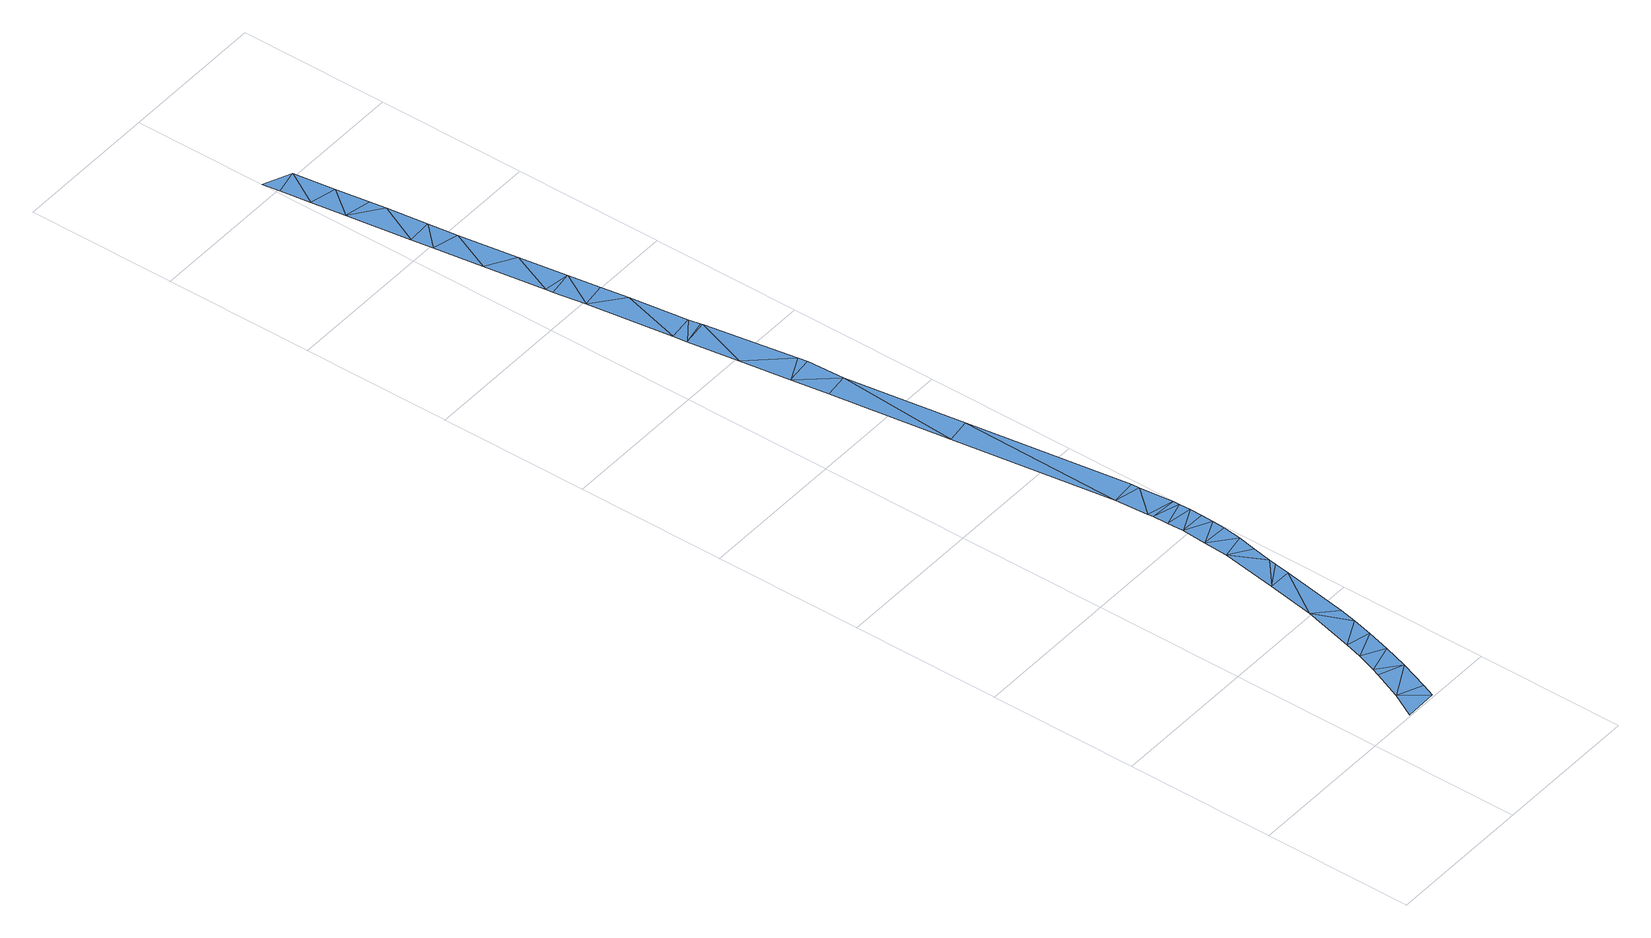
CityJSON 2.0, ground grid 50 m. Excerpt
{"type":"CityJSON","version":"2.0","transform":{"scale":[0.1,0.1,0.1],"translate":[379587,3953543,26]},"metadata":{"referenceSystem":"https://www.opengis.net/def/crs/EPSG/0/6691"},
"CityObjects":{
"waterbody1":{"type":"WaterBody","attributes":{"name":"妙正寺川","class":"1030"},"geometry":[{"type":"MultiSurface","lod":"1","boundaries":[[[0,1,2]],[[0,3,1]],[[4,5,1]],[[3,4,1]],[[4,6,5]],[[7,8,6]],[[4,7,6]],[[9,10,8]],[[7,9,8]],[[9,11,10]],[[11,12,10]],[[11,13,12]],[[13,14,12]],[[14,15,12]],[[14,16,15]],[[17,18,15]],[[16,17,15]],[[17,19,18]],[[20,21,18]],[[19,20,18]],[[22,23,21]],[[20,24,21]],[[24,22,21]],[[25,26,23]],[[22,27,23]],[[28,29,26]],[[27,25,23]],[[30,31,29]],[[25,28,26]],[[32,33,31]],[[28,30,29]],[[30,32,31]],[[32,34,33]],[[34,35,33]],[[35,36,33]],[[37,38,36]],[[35,37,36]],[[37,39,38]],[[40,41,39]],[[37,42,39]],[[42,40,39]],[[43,44,41]],[[40,43,41]],[[45,46,44]],[[43,47,44]],[[47,45,44]],[[48,49,46]],[[45,48,46]],[[50,51,49]],[[50,52,51]],[[48,53,49]],[[53,50,49]],[[54,55,52]],[[50,54,52]],[[56,57,55]],[[54,56,55]],[[58,59,57]],[[56,58,57]],[[60,61,59]],[[58,60,59]],[[62,63,61]],[[60,64,61]],[[64,62,61]],[[65,66,63]],[[65,67,66]],[[62,65,63]]]}]}
},
"vertices":[
[277,5,10],[211,85,10],[166,2,10],[295,50,10],[331,150,10],[252,182,10],[262,209,10],[359,235,10],[284,275,10],[381,313,10],[301,334,10],[399,381,10],[345,503,10],[411,441,10],[448,662,10],[372,663,10],[457,714,9],[461,741,9],[403,852,9],[474,806,9],[486,868,9],[407,933,9],[497,975,9],[413,1017,9],[494,930,9],[499,1057,9],[411,1072,9],[499,1015,9],[497,1096,9],[408,1123,9],[496,1118,9],[406,1141,9],[484,1231,9],[400,1252,9],[482,1258,9],[406,1803,8],[324,1793,8],[350,2203,8],[268,2193,8],[249,2318,8],[338,2361,8],[225,2488,7],[343,2330,8],[289,2670,7],[201,2658,7],[278,2714,7],[194,2704,7],[287,2675,7],[252,2911,7],[154,2990,7],[222,3109,7],[138,3097,7],[134,3121,7],[238,3002,7],[199,3271,6],[105,3326,6],[170,3469,6],[81,3491,6],[156,3568,6],[72,3563,6],[138,3706,6],[42,3778,6],[114,3872,6],[26,3893,6],[131,3759,6],[94,4012,6],[12,3994,6],[3,4052,6]
]}
